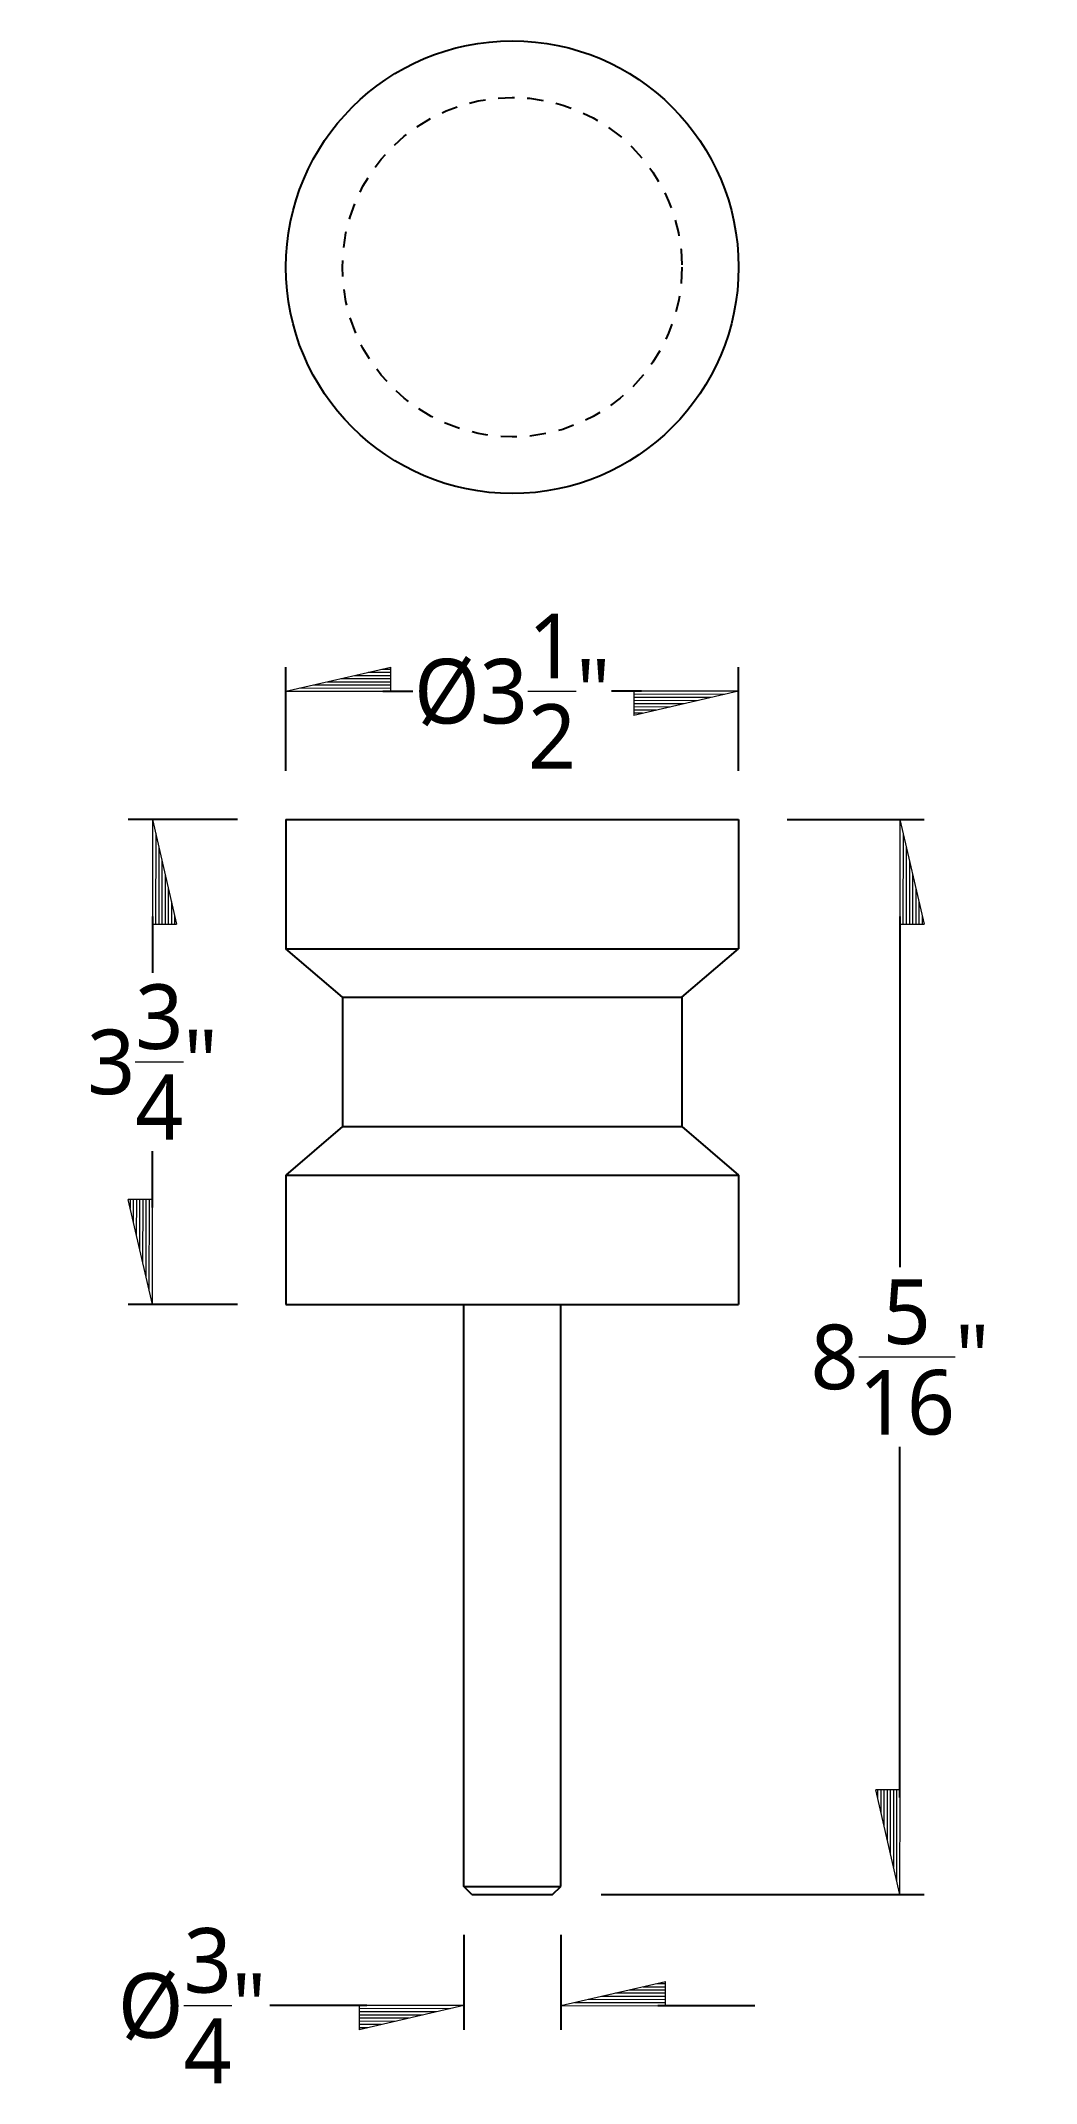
# Model space of a CAD drawing. Extents: x 190.5 to 198.2, y 93 to 108.8.
import ezdxf

# ---------------------------------------------------------------- set-up
doc = ezdxf.new("R2010")
doc.units = 0
doc.header["$LTSCALE"] = 0.5
doc.header["$MEASUREMENT"] = 0
doc.linetypes.add('HIDDEN', pattern=[0.375, 0.25, -0.125])
doc.layers.get('0').update_dxf_attribs({"linetype": 'CONTINUOUS'})
doc.layers.get('DEFPOINTS').update_dxf_attribs({"linetype": 'CONTINUOUS'})
doc.layers.add('AM_5', color=3, linetype='CONTINUOUS', lineweight=15)
doc.styles.add('pamphlet', font='segoeui.ttf', dxfattribs={"height": 0.5})
doc.dimstyles.new('PAMPHLET$0', dxfattribs={"dimtxt": 0.5, "dimasz": 1.5, "dimexe": 0.1875, "dimexo": 0.375, "dimgap": 0.09375, "dimtad": 0, "dimtih": 1, "dimtoh": 1, "dimdec": 4, "dimzin": 0, "dimdsep": 46, "dimlunit": 4, "dimtxsty": 'pamphlet', "dimblk1": 'BFL', "dimblk2": 'BFL', "dimsah": 1, "dimcen": -0.09375, "dimadec": 0, "dimazin": 0, "dimtfac": 1, "dimtdec": 4, "dimtofl": 0, "dimtmove": 0, "dimatfit": 1, "dimldrblk": 'BFL', "dimfxl": 0, "dimtolj": 1, "dimtzin": 0, "dimarcsym": 0})

# ---------------------------------------------------------------- blocks, each defined once
blk = doc.blocks.new('BFL')
for p, q in [((0, 0), (-1.08, 0.001)), ((-1.08, 0.001), (-1.08, -0.249)), ((0, 0), (-1.08, -0.249)), ((-0.141, -0.033), (-1.08, -0.031)), ((-0.283, -0.065), (-1.08, -0.064)), ((-0.424, -0.098), (-1.08, -0.097)), ((-0.565, -0.13), (-1.08, -0.13)), ((-0.707, -0.163), (-1.08, -0.162)), ((-0.848, -0.195), (-1.08, -0.195)), ((-0.99, -0.228), (-1.08, -0.228))]:
    blk.add_line(p, q)
blk = doc.blocks.new('*D8')
at = {"layer": 'AM_5', "color": 0, "lineweight": -2, "ltscale": 0.75, "transparency": 16777216}
for p, q in [((192.406, 103.116), (192.406, 103.919)), ((195.906, 103.116), (195.906, 103.919)), ((193.156, 103.732), (193.388, 103.732)), ((195.156, 103.732), (194.924, 103.732))]:
    blk.add_line(p, q, dxfattribs=at)
at = {"layer": 'DEFPOINTS', "color": 0, "ltscale": 0.75, "transparency": 16777216}
for p in [(195.906, 103.732), (192.406, 102.741), (195.906, 102.741)]:
    blk.add_point(p, dxfattribs=at)
at = {"layer": 'AM_5', "color": 0, "lineweight": -2, "ltscale": 0.75, "transparency": 16777216, "xscale": 0.75, "yscale": 0.75, "zscale": 0.75, "rotation": 180}
blk.add_blockref('BFL', (192.406, 103.732), dxfattribs=at)
at = {"layer": 'AM_5', "color": 0, "lineweight": -2, "ltscale": 0.75, "transparency": 16777216, "xscale": 0.75, "yscale": 0.75, "zscale": 0.75}
blk.add_blockref('BFL', (195.906, 103.732), dxfattribs=at)
at = {"layer": 'AM_5', "color": 0, "ltscale": 0.75, "transparency": 16777216, "insert": (194.156, 103.732), "char_height": 0.5, "attachment_point": 5, "style": 'pamphlet'}
blk.add_mtext('\\A1;%%C3{\\H1.000000x;\\S1/2;}"', dxfattribs=at)
blk = doc.blocks.new('*D9')
at = {"layer": 'AM_5', "color": 0, "lineweight": -2, "ltscale": 0.75, "transparency": 16777216}
for p, q in [((192.031, 102.741), (191.187, 102.741)), ((191.374, 101.991), (191.374, 101.555)), ((191.374, 99.741), (191.374, 100.176)), ((192.031, 98.991), (191.187, 98.991))]:
    blk.add_line(p, q, dxfattribs=at)
at = {"layer": 'DEFPOINTS', "color": 0, "ltscale": 0.75, "transparency": 16777216}
for p in [(191.374, 102.741), (192.406, 102.741), (192.406, 98.991)]:
    blk.add_point(p, dxfattribs=at)
at = {"layer": 'AM_5', "color": 0, "lineweight": -2, "ltscale": 0.75, "transparency": 16777216, "xscale": 0.75, "yscale": 0.75, "zscale": 0.75}
for p, rotation in [((191.374, 102.741), 90), ((191.374, 98.991), 270)]:
    blk.add_blockref('BFL', p, dxfattribs=dict(at, rotation=rotation))
at = {"layer": 'AM_5', "color": 0, "ltscale": 0.75, "transparency": 16777216, "insert": (191.374, 100.866), "char_height": 0.5, "attachment_point": 5, "style": 'pamphlet'}
blk.add_mtext('\\A1;3{\\H1.000000x;\\S3/4;}"', dxfattribs=at)
blk = doc.blocks.new('*D10')
at = {"layer": 'AM_5', "color": 0, "lineweight": -2, "ltscale": 0.75, "transparency": 16777216}
for p, q in [((196.281, 102.741), (197.342, 102.741)), ((197.154, 101.991), (197.154, 99.28)), ((197.154, 95.178), (197.154, 97.889)), ((194.843, 94.428), (197.342, 94.428))]:
    blk.add_line(p, q, dxfattribs=at)
at = {"layer": 'DEFPOINTS', "color": 0, "ltscale": 0.75, "transparency": 16777216}
for p in [(195.906, 102.741), (194.468, 94.428), (197.154, 94.428)]:
    blk.add_point(p, dxfattribs=at)
at = {"layer": 'AM_5', "color": 0, "lineweight": -2, "ltscale": 0.75, "transparency": 16777216, "xscale": 0.75, "yscale": 0.75, "zscale": 0.75}
for p, rotation in [((197.154, 102.741), 90), ((197.154, 94.428), 270)]:
    blk.add_blockref('BFL', p, dxfattribs=dict(at, rotation=rotation))
at = {"layer": 'AM_5', "color": 0, "ltscale": 0.75, "transparency": 16777216, "insert": (197.154, 98.585), "char_height": 0.5, "attachment_point": 5, "style": 'pamphlet'}
blk.add_mtext('\\A1;8{\\H1.000000x;\\S5/16;}"', dxfattribs=at)
blk = doc.blocks.new('*D11')
at = {"layer": 'AM_5', "color": 0, "lineweight": -2, "ltscale": 0.75, "transparency": 16777216}
for p, q in [((193.781, 94.116), (193.781, 93.383)), ((194.531, 94.116), (194.531, 93.383)), ((193.031, 93.57), (192.281, 93.57)), ((195.281, 93.57), (196.031, 93.57))]:
    blk.add_line(p, q, dxfattribs=at)
at = {"layer": 'DEFPOINTS', "color": 0, "ltscale": 0.75, "transparency": 16777216}
for p in [(193.781, 94.491), (194.531, 94.491), (193.781, 93.57)]:
    blk.add_point(p, dxfattribs=at)
at = {"layer": 'AM_5', "color": 0, "lineweight": -2, "ltscale": 0.75, "transparency": 16777216, "xscale": 0.75, "yscale": 0.75, "zscale": 0.75, "rotation": 180}
blk.add_blockref('BFL', (194.531, 93.57), dxfattribs=at)
at = {"layer": 'AM_5', "color": 0, "lineweight": -2, "ltscale": 0.75, "transparency": 16777216, "xscale": 0.75, "yscale": 0.75, "zscale": 0.75}
blk.add_blockref('BFL', (193.781, 93.57), dxfattribs=at)
at = {"layer": 'AM_5', "color": 0, "ltscale": 0.75, "transparency": 16777216, "insert": (191.68, 93.57), "char_height": 0.5, "attachment_point": 5, "style": 'pamphlet'}
blk.add_mtext('\\A1;%%C{\\H1.000000x;\\S3/4;}"', dxfattribs=at)

msp = doc.modelspace()

# ---------------------------------------------------------------- linework, layer by layer
for p, q in [((192.40585, 102.74076), (195.90585, 102.74076)), ((192.40585, 102.74076), (192.40585, 101.74076)), ((195.90585, 102.74076), (195.90585, 101.74076)), ((192.40585, 101.74076), (195.90585, 101.74076)), ((192.84335, 101.36576), (192.40585, 101.74076)), ((195.46835, 101.36576), (195.90585, 101.74076)), ((192.84335, 101.36576), (195.46835, 101.36576)), ((192.84335, 101.36576), (192.84335, 100.36576)), ((195.46835, 101.36576), (195.46835, 100.36576)), ((192.84335, 100.36576), (192.40585, 99.99076)), ((192.84335, 100.36576), (195.46835, 100.36576)), ((195.46835, 100.36576), (195.90585, 99.99076)), ((192.40585, 99.99076), (195.90585, 99.99076)), ((192.40585, 99.99076), (192.40585, 98.99076)), ((195.90585, 99.99076), (195.90585, 98.99076)), ((192.40585, 98.99076), (195.90585, 98.99076)), ((193.78085, 94.49076), (193.78085, 98.99076)), ((194.53085, 94.49076), (194.53085, 98.99076)), ((193.78085, 94.49076), (194.53085, 94.49076)), ((193.84335, 94.42826), (193.78085, 94.49076)), ((193.84335, 94.42826), (194.46835, 94.42826)), ((194.46835, 94.42826), (194.53085, 94.49076))]:
    msp.add_line(p, q)
msp.add_circle((194.15585, 107.01004), 1.75)
at = {"linetype": 'HIDDEN'}
msp.add_circle((194.15585, 107.01004), 1.3125, dxfattribs=at)

# ---------------------------------------------------------------- dimensions: what is measured, and where the dimension line sits
at = {"layer": 'AM_5', "color": 0, "ltscale": 0.75}
dim = msp.add_linear_dim(base=(195.90585, 103.73182), p1=(192.40585, 102.74076), p2=(195.90585, 102.74076), text='%%C<>', dimstyle='PAMPHLET$0', override={"dimasz": 0.75}, dxfattribs=at)
dim.commit()
dim.dimension.update_dxf_attribs({"geometry": '*D8', "text_midpoint": (194.15585, 103.73182)})
for base, p1, p2, picture, middle in [((191.37403, 102.74076), (192.40585, 98.99076), (192.40585, 102.74076), '*D9', (191.37403, 100.86576)), ((197.15449, 94.42826), (195.90585, 102.74076), (194.46835, 94.42826), '*D10', (197.15449, 98.58451))]:
    dim = msp.add_linear_dim(base=base, p1=p1, p2=p2, angle=90, dimstyle='PAMPHLET$0', override={"dimasz": 0.75}, dxfattribs=at)
    dim.commit()
    dim.dimension.update_dxf_attribs({"geometry": picture, "text_midpoint": middle})
dim = msp.add_linear_dim(base=(193.78085, 93.57047), p1=(194.53085, 94.49076), p2=(193.78085, 94.49076), angle=0, text='%%C<>', dimstyle='PAMPHLET$0', override={"dimasz": 0.75}, dxfattribs=at)
dim.commit()
dim.dimension.update_dxf_attribs({"geometry": '*D11', "text_midpoint": (191.68044, 93.57047)})

doc.saveas('drawing.dxf')
